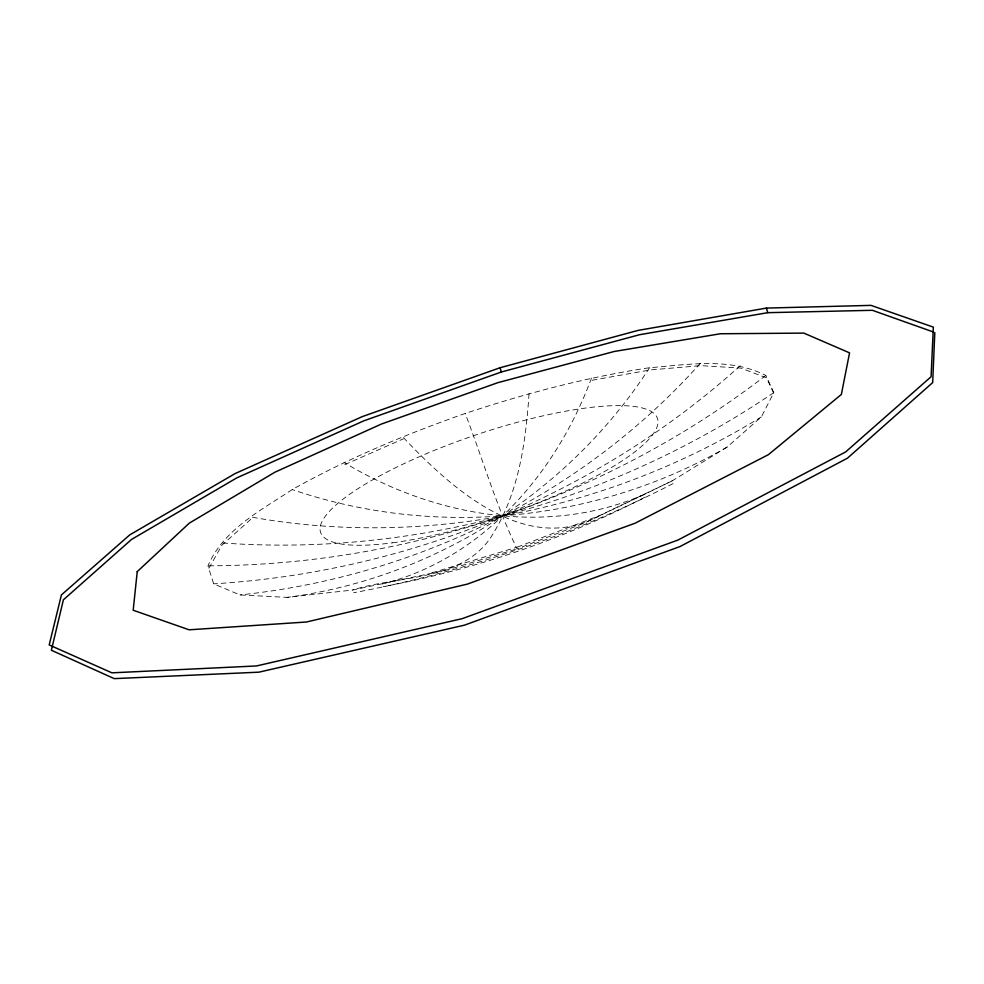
<?xml version="1.0" encoding="UTF-8"?>
<svg xmlns="http://www.w3.org/2000/svg" width="984" height="984" viewBox="0 0 984 984"><rect width="100%" height="100%" fill="white"/><g stroke="black" fill="none" stroke-linecap="round" stroke-linejoin="round"><path stroke-width="0.74" stroke-dasharray="4.92 3.69" d="M672.207 480.844L600.031 515.382L517.117 547.166L517.006 548.9L447.314 569.896L352.616 590.031L287.02 597.374L239.961 594.939L213.663 583.844L207.981 565.825C223.577 529.392 260.834 510.425 292.223 489.577C347.303 458.704 405.666 434.313 465.211 413.464C525.382 393.502 586.808 377.118 649.575 367.721C688.148 364.67 729.796 357.155 765.847 375.445L773.818 392.616L761.382 416.884L727.213 447.007L672.207 480.844L644.053 494.534L584.705 522.934L517.006 548.9C496.12 505.444 482.48 458.519 465.211 413.464M529.06 393.625C525.825 440.893 519.331 490.02 494.472 531.36C466.318 582.479 400.242 574.521 352.616 590.031M591.482 378.09C556.538 472.652 483.009 558.752 382.284 583.979M208.891 568.198L221.953 545.161L251.031 519.109M649.575 367.721C569.232 491.975 433.895 578.272 287.02 597.374M700.276 363.367C582.934 494.817 414.658 576.722 239.961 594.939M740.202 365.753C596.218 495.678 406.835 572.011 213.663 583.844M765.847 375.445C607.153 497.375 408.089 565.222 207.981 565.825M773.818 392.616C612.835 501.742 415.408 557.288 221.08 542.861M761.382 416.884C610.264 509.897 425.383 548.617 250.207 516.871M727.213 447.007C596.87 522.442 434.707 538.285 292.223 489.577M600.031 515.382C526.034 556.969 450.34 487.486 402.616 436.724M673.068 483.599C572.626 535.345 464.645 571.999 353.6 592.749M644.901 497.215C562.639 539.626 474.202 569.674 383.231 586.636M344.794 464.596L403.354 438.852M644.053 494.534C546.575 536.993 432.763 516.059 344.019 462.455M431.767 572.872L517.117 547.166M592.171 380.254L650.264 369.935L700.965 365.642L740.903 368.102L766.573 377.881L774.568 395.15M392.579 542.799A177.809 42.583 -18.7 0 0 657.41 425.814A177.809 42.583 -18.7 0 0 417.081 457.695A177.809 42.583 -18.7 0 0 392.579 542.799"/><path stroke-width="1.48" d="M934.8 332.494L932.684 382.579L847.458 458.187L680.055 546.538L464.46 625.16L258.829 672.183L114.242 678.628L51.377 650.252L63.394 599.809L131.524 539.453L236.726 477.916L363.859 420.82L501.397 371.989L639.538 334.72L767.754 312.678L872.365 310.304L933.385 331.989M499.995 367.758L362.358 416.589L235.102 473.575L129.74 534.89L61.414 594.914L49.2 644.938L111.918 672.835L256.455 665.959L462.185 618.665L678.001 540.032L845.65 451.927L931.085 376.737L933.349 327.131L870.988 305.372L766.413 308.09L638.186 330.378L499.995 367.758L501.397 371.989M766.413 308.09L767.754 312.678M137.231 571.63L133.184 610.24L189.113 629.809L306.467 621.999L467.4 584.102L635.049 523.23L768.406 454.669L841.357 394.449L849.561 352.862L803.854 333.109L720.349 333.761L614.164 351.497L497.744 382.702L381.423 424.043L275.003 472.16L189.297 523.144L137.231 571.63"/></g></svg>
